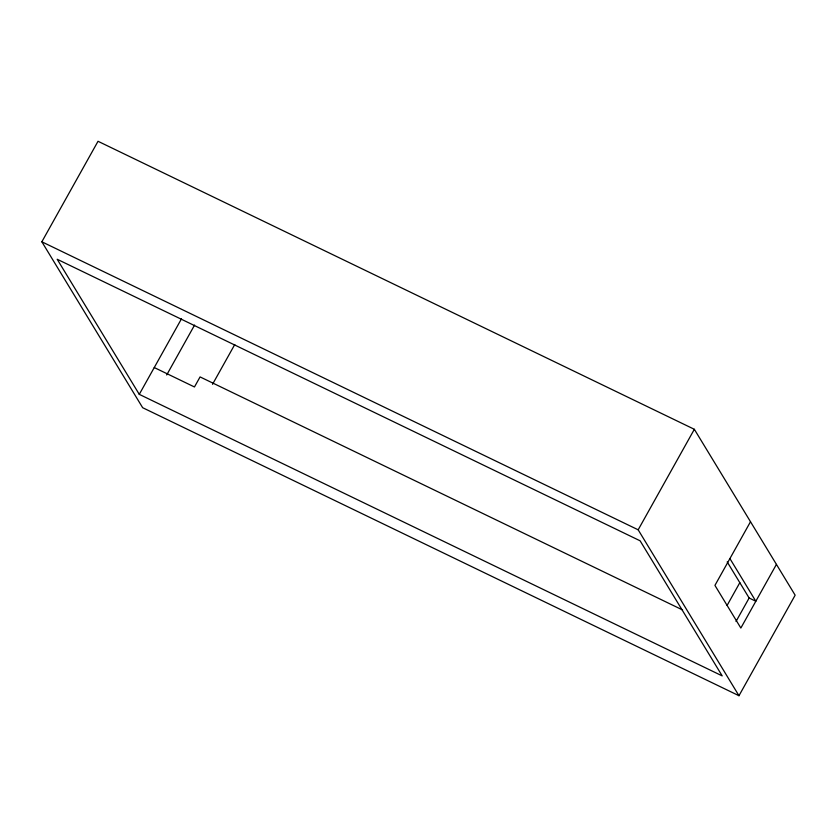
<?xml version="1.0" encoding="UTF-8"?>
<svg xmlns="http://www.w3.org/2000/svg" width="837" height="837" viewBox="0 0 837 837"><rect width="100%" height="100%" fill="white"/><g stroke="black" fill="none" stroke-linecap="round" stroke-linejoin="round"><path stroke-width="1.26" d="M41.85 241.799L98.023 141.286L694.344 429.297L795.15 595.201L738.977 695.714L142.656 407.703L41.85 241.799L638.171 529.811L738.977 695.714M139.277 394.353L57.188 259.261L640.106 540.796L722.195 675.888L139.277 394.353L181.503 318.782M166.699 374.966L194.582 325.07M212.525 384.309L234.768 344.52M638.171 529.811L694.344 429.297M750.507 521.723L714.934 585.387L740.85 628.043L776.433 564.389M727.112 605.413L739.824 582.678M736.026 621.462L749.136 598.005L727.196 561.909M749.136 598.005L755.832 601.248L729.906 558.582M682.584 609.953L200.074 376.912L194.456 386.966L154.259 367.548"/></g></svg>
